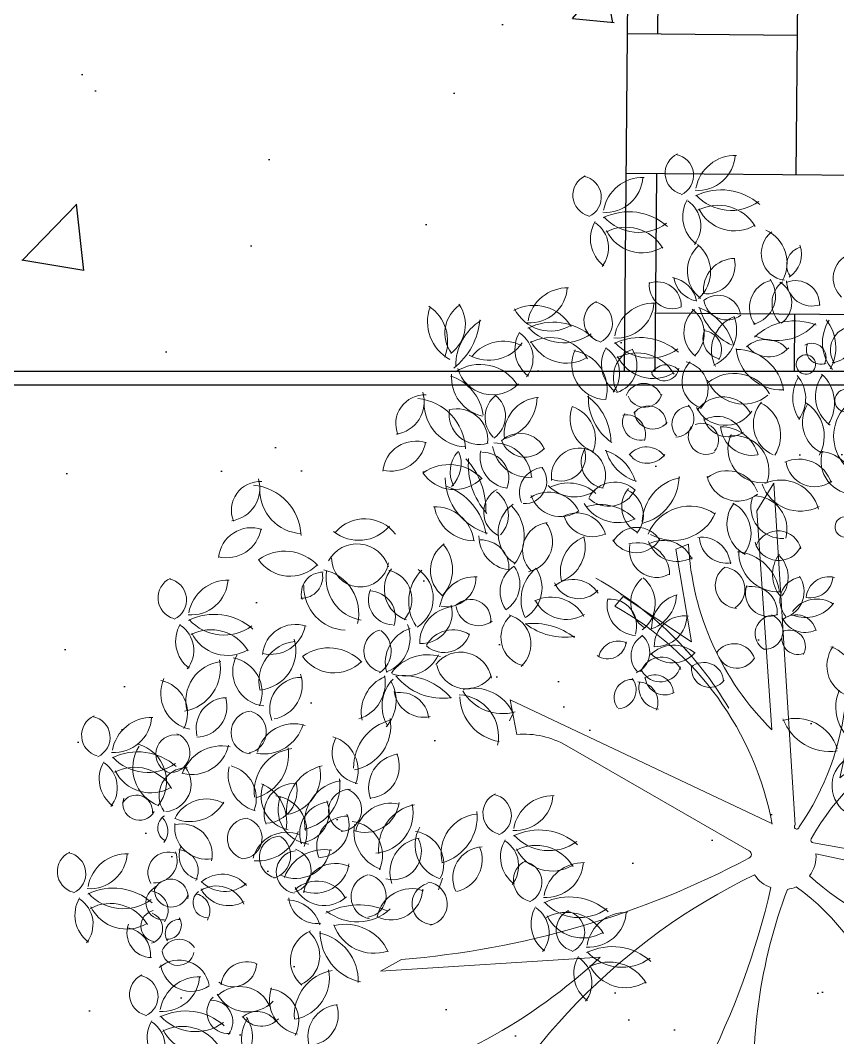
# Model space of a CAD drawing. Header units: millimetres. Extents: x 793 to 3159, y 750 to 2095.
# Drawn here: x 1244.745 to 1247.722, y 931.763 to 935.467 of the extents above; entities that cross this region are included whole.
import ezdxf

# ---------------------------------------------------------------- set-up
doc = ezdxf.new("R2010")
doc.units = ezdxf.units.MM
doc.linetypes.add('CENTER', pattern=[50.8, 31.75, -6.35, 6.35, -6.35])
doc.linetypes.add('CONTINUA', pattern=[0])
for name, color, linetype in [('A-PISOS', 252, 'Continuous'), ('A-PROY', 252, 'Continuous'), ('A-VEGETACION', 65, 'Continuous')]:
    doc.layers.add(name, color=color, linetype=linetype)
doc.layers.add('JUNTA DE AISLAMIENTO', color=7, linetype='Continuous', true_color=0x22d6dd)
doc.layers.add('JUNTA DE CONTROL', color=7, linetype='Continuous', true_color=0xf43e0b)
doc.styles.get("Standard").update_dxf_attribs({"font": 'arial.ttf'})
doc.linetypes.add('RAYACONTX', pattern='A,0.8,["X",Standard,S=0.08,R=0,X=0.025,Y=-0.04],0', length=0.8)
pattern_1 = [(38.034047, (-995.446, 276.85925), (-0.04112262, 0.97848569), [0, -0.77216, 0, -0.8636, 0, -0.8255]), (8.034047, (-995.446, 276.8592), (0.8856448, 1.4419677), [0, -0.41656, 0, -0.69596, 0, -0.2667]), (328.034047, (-996.0708, 276.8534), (1.58188923, 0.0176195), [0, -0.254, 0, -0.9144, 0, -1.1938]), (318.034047, (-996.0708, 276.8534), (1.5228908, 0.4600731), [0, -0.127, 0, -0.59944, 0, -0.6858])]

# ---------------------------------------------------------------- blocks, each defined once
blk = doc.blocks.new('A$C15914C01')
at = {"layer": 'A-PISOS', "linetype": 'CONTINUA', "ltscale": 0.5}
h = blk.add_hatch(dxfattribs=at)
h.set_pattern_fill('AR-CONC', color=250, scale=0.01)
h.set_pattern_definition([(50, (-2174.8441, -711.9263), (1.8218467, -0.1593909), [0.1905, -2.0955]), (355, (-2174.8441, -711.9263), (-0.3524342, 1.9105685), [0.1524, -1.6764058]), (100.451445, (-2174.6923, -711.9396), (1.4694125, 1.7511775), [0.1619001, -1.7809024]), (46.1842, (-2174.844, -711.4183), (2.7107904, -0.4204233), [0.28575, -3.14325]), (96.63556, (-2174.6182, -711.4533), (2.3740413, 2.4742612), [0.2428502, -2.671356]), (351.18415, (-2174.844, -711.4183), (2.3740413, 2.4742612), [0.2285997, -2.5145973]), (21, (-2174.5901, -711.5453), (1.5161439, -1.022652), [0.1905, -2.0955]), (326, (-2174.5901, -711.5453), (0.6180203, 1.8418797), [0.1524, -1.6764]), (71.451445, (-2174.4638, -711.6305), (2.1341642, 0.8192277), [0.1619001, -1.7808994]), (37.5, (-2174.8441, -711.9263), (0.03088603, 0.84555039), [0, -1.65608, 0, -1.7018, 0, -1.68275]), (7.5, (-2174.8441, -711.9263), (0.66819663, 1.00180575), [0, -0.97028, 0, -1.61798, 0, -0.64135]), (327.5, (-2175.4105, -711.9263), (1.35590595, -0.05728744), [0, -0.635, 0, -1.9812, 0, -2.6289]), (317.5, (-2175.6645, -711.9263), (1.4812918, 0.2542649), [0, -0.8255, 0, -1.31572, 0, -1.8669])])
h.paths.add_polyline_path([(58.8168, -55.0099), (67.8168, -54.9319), (67.8168, -49.0608), (63.1867, -49.0607), (63.1868, -46.5117), (59.6118, -46.5116), (59.6117, -49.0616), (58.8168, -49.0616)])
h = blk.add_hatch(dxfattribs=at)
h.set_pattern_fill('AR-HBONE', color=250, scale=0.005, angle=45)
h.set_pattern_definition([(90, (-2174.8441, -711.9263), (-0.508, 0.508), [1.524, -0.508]), (180, (-2174.8441, -711.4183), (-0.508, 0.508), [1.524, -0.508])])
h.paths.add_polyline_path([(67.8168, -49.0608), (67.8168, -54.9319), (72.6434, -54.9026), (72.8258, -54.7511), (72.8897, -54.828), (73.8128, -54.0613), (73.7489, -53.9844), (73.8168, -53.928), (73.8168, -46.5111), (71.7368, -46.511), (71.7367, -49.0609)])
at = {"layer": 'A-PISOS', "color": 250, "linetype": 'CONTINUA', "ltscale": 0.5}
blk.add_line((67.8168, -49.0608), (67.8168, -54.9319), dxfattribs=at)
blk = doc.blocks.new('XR-CONJUNTO$0$A$C458D45B7')
at = {"lineweight": 0, "extrusion": (-2.43104e-07, -5.45806e-06, 1)}
for p, q in [((-0.995, 0.4864), (-0.9832, 0.5121)), ((-1.2482, -0.1317), (-1.2336, -0.0892))]:
    blk.add_line(p, q, dxfattribs=at)
blk.add_lwpolyline([(0.1057, -1.746), (0.1681, -1.7494, -0.110183), (-0.0866, -0.95, -0.110183), (0.0225, -0.1181, 0.069274), (0.0548, -0.1083, -0.159056), (0.3751, -0.5382), (0.4313, -0.5098), (0.2694, -0.2414), (0.6188, -0.3643), (0.5483, -0.2962, -0.129481), (0.1024, -0.068, 0.184379), (0.1254, 0.0127), (0.8832, -0.1415), (0.8943, -0.0784), (0.1156, 0.0518, -0.487233), (0.1075, 0.0667, -0.157099), (0.4909, 0.4325), (0.4557, 0.4846), (0.2096, 0.2904), (0.2879, 0.6525), (0.2292, 0.5741, -0.1274), (0.063, 0.1098, -1.508538), (0.0487, 0.1166), (-0.0409, 1.3604), (-0.1014, 1.2588), (-0.0393, 0.4627, -0.187108), (-0.3498, 1.1361), (-0.3949, 1.1174), (-0.3356, 0.7801), (-0.586, 0.9428), (-0.6161, 0.9071, -0.222061), (-0.0345, 0.1193), (-0.0367, 0.1218), (-0.9935, 0.563), (-0.9683, 0.4373, -0.148996), (-0.7862, 0.3977), (-0.1177, 0.0214, -0.61159), (-0.1188, -0.006, -0.101655), (-1.381, -0.3864), (-1.4565, -0.4291), (-0.657, -0.3716, -0.12496), (-1.5382, -0.8654), (-1.5037, -0.924), (-0.968, -0.7054), (-1.2263, -1.1913), (-1.1801, -1.2004, -0.176723), (-0.0978, -0.0662, 0.164875), (-0.0374, -0.112, -0.122319), (-0.6656, -1.3725), (-0.6394, -1.3961), (-0.165, -0.7555, -0.101541), (-0.347, -1.7346), (-0.3067, -1.749), (-0.1198, -1.2235), (0.1057, -1.746)], format="xyb", close=True, dxfattribs=at)
at = {"lineweight": 0, "extrusion": (2.43104e-07, 5.45806e-06, -1)}
for centre, major_axis, start_param, end_param in [((-0.369, 2.486), (0.0578, 0.0526, 0), 2.569534, 5.006064), ((-0.4208, 2.4779), (0.0521, -0.0572, 0), 4.051015, 6.582941), ((-0.3287, 2.5601), (0.0917, -0.1007, 0), -0.777492, 0.800951), ((-0.1915, 2.4072), (0.0977, -0.1073, 0), 2.477681, 3.902549), ((-0.7044, 2.4029), (0.0578, 0.0526, 0), 2.569534, 5.006064), ((-0.7561, 2.3949), (0.0521, -0.0572, 0), 4.051015, 6.582941), ((-0.6641, 2.477), (0.0917, -0.1007, 0), -0.777492, 0.800951), ((-0.5269, 2.3242), (0.0977, -0.1073, 0), 2.477681, 3.902549), ((-0.2404, 2.2159), (0.156, 0.1421, 0), 4.983233, 6.17178), ((-0.2586, 2.3287), (0.0909, 0.0828, 0), 2.943806, 4.400315), ((-0.4252, 2.2943), (0.0813, 0.074, 0), 6.042078, 7.680112), ((-0.2073, 2.5236), (0.1269, 0.1155, 0), 1.666781, 3.133707), ((-0.2514, 2.214), (0.1055, -0.1158, 0), 3.38331, 4.908592), ((-0.5757, 2.1328), (0.156, 0.1421, 0), 4.983233, 6.17178), ((-0.1941, 2.4226), (0.0974, -0.107, 0), 0.190237, 1.841773), ((-0.594, 2.2456), (0.0909, 0.0828, 0), 2.943806, 4.400315), ((-0.7605, 2.2112), (0.0813, 0.074, 0), 6.042078, 7.680112), ((-0.5426, 2.4406), (0.1269, 0.1155, 0), 1.666781, 3.133707), ((-0.5868, 2.131), (0.1055, -0.1158, 0), 3.38331, 4.908592), ((-0.5295, 2.3395), (0.0974, -0.107, 0), 0.190237, 1.841773), ((0.0042, 2.1974), (0.0729, 0.0664, 0), 2.435719, 4.793581), ((-0.1299, 2.1619), (0.0875, -0.0961, 0), 4.288332, 5.954002), ((-0.2372, 2.1306), (0.0929, 0.0846, 0), 2.963691, 4.711116), ((-0.4058, 2.1267), (0.0945, 0.086, 0), 6.118592, 7.872489), ((-0.0482, 2.1943), (0.0744, 0.0677, 0), 0.395035, 1.712099), ((0.0663, 2.1554), (0.0498, 0.0454, 0), 3.264969, 5.201317), ((0.2617, 2.1105), (0.0688, 0.0627, 0), 3.032355, 5.058346), ((-0.293, 2.1509), (0.0767, 0.0698, 0), 0.466811, 2.453539), ((-0.1885, 2.0624), (0.0852, 0.0776, 0), 3.756525, 5.436782), ((-0.4172, 2.0758), (0.0619, 0.0564, 0), 1.882964, 4.009811), ((-0.4714, 2.0024), (0.0589, -0.0646, 0), 3.521134, 5.485211), ((-0.4325, 2.0004), (0.0716, -0.0786, 0), 4.02893, 5.260687), ((-0.3105, 2.1233), (0.0764, 0.0696, 0), 2.495781, 3.712279), ((-0.0328, 1.9994), (0.076, 0.0692, 0), 3.228586, 5.199475), ((-0.1454, 2.0411), (0.0706, -0.0775, 0), -1.470872, 0.49979), ((0.0466, 2.0162), (0.0674, -0.074, 0), 1.501594, 3.203821), ((-0.07, 2.016), (0.0655, 0.0596, 0), 5.981568, 7.978483), ((0.0335, 2.0128), (0.0579, -0.0636, 0), 3.454568, 5.497253), ((0.0914, 2.099), (0.0621, -0.0681, 0), 0.403031, 2.295039), ((-0.9355, 2.0725), (0.0917, -0.1007, 0), -0.777492, 0.800951), ((-0.7983, 1.9196), (0.0977, -0.1073, 0), 2.477681, 3.902549), ((-0.249, 1.9601), (0.0612, 0.0557, 0), 4.777693, 6.850302), ((-1.2998, 1.9265), (0.0962, 0.0876, 0), 0.12096, 1.668935), ((-0.9188, 1.843), (0.1055, -0.1158, 0), 3.38331, 4.908592), ((-0.6597, 1.9456), (0.0578, 0.0526, 0), 2.569534, 5.006064), ((-0.7114, 1.9376), (0.0521, -0.0572, 0), 4.051015, 6.582941), ((-0.6194, 2.0197), (0.0917, -0.1007, 0), -0.777492, 0.800951), ((-0.4822, 1.8669), (0.0977, -0.1073, 0), 2.477681, 3.902549), ((-0.2181, 2.0381), (0.0628, 0.0572, 0), 1.653322, 3.720775), ((-1.152, 1.9381), (0.1152, 0.1049, 0), 2.795095, 4.221359), ((-1.3878, 1.8644), (0.1039, -0.1141, 0), 4.462982, 5.82067), ((-1.1219, 1.8971), (0.0823, -0.0904, 0), 1.663538, 3.291746), ((-0.8615, 2.0515), (0.0974, -0.107, 0), 0.190237, 1.841773), ((-0.2631, 1.9078), (0.0742, -0.0815, 0), 1.389785, 3.157191), ((-0.4105, 1.9023), (0.0749, -0.0822, 0), 4.528164, 6.260856), ((-0.3885, 1.8048), (0.1511, 0.1376, 0), 5.790531, 6.74088), ((-0.111, 2.0591), (0.1593, 0.1451, 0), 2.721102, 3.592312), ((-0.1396, 1.8436), (0.0979, 0.0892, 0), 3.408341, 5.039982), ((-0.3192, 1.9147), (0.0929, -0.102, 0), -1.217298, 0.327095), ((0.0319, 1.7409), (0.1422, -0.1561, 0), 3.105155, 4.25074), ((-1.3634, 1.9626), (0.1662, -0.1825, 0), -0.763834, 0.071768), ((-1.009, 1.7783), (0.131, -0.1438, 0), 2.296813, 3.315554), ((-0.8471, 1.7282), (0.156, 0.1421, 0), 4.983233, 6.17178), ((-0.0365, 2.0707), (0.1414, 0.1288, 0), 1.467491, 2.732342), ((0.2821, 1.8758), (0.1111, 0.1011, 0), 3.157429, 4.441949), ((0.0189, 1.8558), (0.1089, -0.1195, 0), -1.511614, -0.337271), ((0.2485, 1.8483), (0.0645, 0.0587, 0), 3.279326, 5.34853), ((0.1587, 1.8899), (0.0599, -0.0657, 0), -1.298179, 0.629945), ((-0.8653, 1.841), (0.0909, 0.0828, 0), 2.943806, 4.400315), ((-1.0319, 1.8066), (0.0813, 0.074, 0), 6.042078, 7.680112), ((-0.814, 2.036), (0.1269, 0.1155, 0), 1.666781, 3.133707), ((-0.8582, 1.7264), (0.1055, -0.1158, 0), 3.38331, 4.908592), ((-0.5311, 1.6755), (0.156, 0.1421, 0), 4.983233, 6.17178), ((-0.2288, 1.8855), (0.0506, -0.0555, 0), 0.933482, 2.755369), ((-0.3061, 1.8431), (0.0521, 0.0475, 0), 5.554345, 7.543913), ((-0.074, 1.7783), (0.0778, 0.0708, 0), 4.718022, 6.28628), ((-1.0838, 1.9455), (0.0991, -0.1088, 0), -0.235546, 1.240656), ((-1.0291, 1.7206), (0.0995, -0.1093, 0), 2.987152, 4.333632), ((-0.8009, 1.9349), (0.0974, -0.107, 0), 0.190237, 1.841773), ((-0.498, 1.9833), (0.1269, 0.1155, 0), 1.666781, 3.133707), ((-0.0641, 1.9178), (0.0654, -0.0719, 0), -0.113868, 1.668116), ((0.0938, 1.8197), (0.0347, -0.0381, 0), 3.344357, 5.954753), ((0.126, 1.8478), (0.0388, 0.0354, 0), 1.911053, 4.31249), ((-0.653, 1.7863), (0.0858, -0.0942, 0), 0.781255, 2.741725), ((-0.7937, 1.6949), (0.096, -0.1054, 0), 4.01839, 5.703394), ((-0.5493, 1.7883), (0.0909, 0.0828, 0), 2.943806, 4.400315), ((-0.7159, 1.7539), (0.0813, 0.074, 0), 6.042078, 7.680112), ((-0.5178, 1.7413), (0.0819, 0.0746, 0), 3.373512, 5.073607), ((-0.5421, 1.6737), (0.1055, -0.1158, 0), 3.38331, 4.908592), ((-0.6478, 1.7849), (0.0704, -0.0773, 0), -1.40138, 0.435272), ((-0.4848, 1.8822), (0.0974, -0.107, 0), 0.190237, 1.841773), ((-0.1814, 1.6713), (0.118, -0.1296, 0), 3.873122, 5.299363), ((-0.0171, 1.8665), (0.1229, 0.1119, 0), 2.257964, 3.78171), ((0.0722, 1.7936), (0.0237, -0.0261, 0), 2.96706, 9.250245), ((-1.1128, 1.6223), (0.1187, 0.1081, 0), 4.848797, 6.466165), ((-0.4359, 1.7257), (0.0419, -0.046, 0), 2.826188, 4.650454), ((-0.2766, 1.7286), (0.0686, -0.0753, 0), 1.097202, 3.081073), ((-0.3848, 1.6998), (0.0683, -0.0751, 0), 4.086773, 6.202249), ((-1.0739, 1.736), (0.1068, 0.0973, 0), 2.523636, 3.952007), ((-1.0695, 1.804), (0.097, 0.0883, 0), 1.500249, 3.596824), ((-0.4438, 1.7833), (0.0397, 0.0362, 0), 0.868721, 3.311423), ((-0.1879, 1.6085), (0.1112, 0.1012, 0), 4.767873, 6.47899), ((0.1669, 1.6745), (0.1047, 0.0953, 0), 3.274239, 4.424714), ((-0.0544, 1.6689), (0.0855, -0.0939, 0), -1.555152, -0.195414), ((0.2402, 1.6801), (0.0975, 0.0888, 0), 2.940453, 4.494287), ((0.0349, 1.6527), (0.1056, 0.0962, 0), 6.178704, 7.585525), ((-1.273, 1.5741), (0.1281, 0.1167, 0), 5.751999, 6.8786), ((-0.5176, 1.6517), (0.0501, 0.0456, 0), 4.224988, 6.658395), ((-0.1553, 1.7894), (0.0954, -0.1047, 0), 0.046634, 1.902742), ((0.2206, 1.6638), (0.0279, -0.0307, 0), 2.96706, 9.250245), ((-1.3147, 1.5651), (0.0708, -0.0777, 0), 1.912634, 3.921497), ((-1.4355, 1.6437), (0.0877, 0.0799, 0), 0.433013, 2.162826), ((-0.9938, 1.5913), (0.068, -0.0746, 0), 1.509031, 3.230067), ((-1.1165, 1.5946), (0.0711, 0.0647, 0), 6.086583, 7.987859), ((-0.8419, 1.502), (0.1388, -0.1524, 0), 4.502869, 5.43636), ((-0.5182, 1.668), (0.1486, 0.1354, 0), 2.914364, 3.903954), ((-0.5147, 1.6977), (0.0439, -0.0482, 0), -0.56334, 1.901924), ((-0.2276, 1.5595), (0.0766, -0.0842, 0), 2.904002, 4.961936), ((-1.3553, 1.4666), (0.1282, -0.1407, 0), 3.959959, 5.407863), ((-1.1585, 1.6403), (0.1171, 0.1066, 0), 2.346008, 3.897533), ((-0.8905, 1.5304), (0.0904, -0.0993, 0), 2.180836, 3.805257), ((-1.0613, 1.664), (0.1148, 0.1045, 0), 0.729589, 2.076019), ((-0.6595, 1.5891), (0.0929, 0.0846, 0), 2.627043, 4.223783), ((-0.8165, 1.5144), (0.0838, -0.0921, 0), 4.193796, 5.852843), ((-0.4997, 1.5714), (0.0445, -0.0489, 0), 2.944219, 5.44265), ((-0.3491, 1.5731), (0.0478, 0.0436, 0), 3.148251, 5.403679), ((-0.4013, 1.5925), (0.0497, 0.0453, 0), 6.214944, 8.566879), ((-0.2205, 1.6862), (0.0787, -0.0864, 0), -0.245148, 1.837365), ((0.0057, 1.5758), (0.0909, 0.0828, 0), 2.724137, 4.584349), ((-0.1496, 1.5339), (0.0979, 0.0892, 0), 5.907215, 7.590286), ((0.1866, 1.5851), (0.0842, -0.0924, 0), 1.201658, 2.848598), ((-0.0012, 1.5327), (0.1054, 0.096, 0), 5.984703, 7.520962), ((0.3329, 1.535), (0.1162, 0.1058, 0), 3.122332, 4.628138), ((-1.1158, 1.6017), (0.0814, 0.0742, 0), 2.006107, 4.023111), ((-1.1966, 1.5079), (0.0832, 0.0758, 0), 5.174415, 7.124419), ((-0.528, 1.5782), (0.0442, -0.0486, 0), 0.500448, 2.802096), ((-0.5802, 1.5341), (0.0521, 0.0474, 0), 5.268129, 7.350204), ((-0.4837, 1.6205), (0.0498, 0.0453, 0), 1.422714, 3.822562), ((-0.2083, 1.6213), (0.0631, -0.0693, 0), 0.112143, 2.110108), ((-0.2468, 1.505), (0.0717, 0.0653, 0), 4.892044, 6.630501), ((-0.2882, 1.5286), (0.0442, -0.0485, 0), 0.255526, 2.887943), ((-0.3051, 1.5146), (0.0414, -0.0455, 0), 3.483272, 6.139391), ((-0.2317, 1.4264), (0.1016, 0.0926, 0), 5.415593, 6.754417), ((-0.1223, 1.576), (0.085, 0.0774, 0), 2.11334, 3.773203), ((-0.9659, 1.4359), (0.0722, 0.0658, 0), 4.673764, 6.588465), ((-0.0858, 1.485), (0.083, -0.0911, 0), 0.579053, 2.739108), ((-0.1861, 1.4051), (0.0941, 0.0857, 0), 5.318722, 7.374748), ((-1.4365, 1.5191), (0.0859, -0.0944, 0), -0.662987, 0.966479), ((-1.3455, 1.3817), (0.0886, 0.0806, 0), 3.960448, 5.771942), ((-0.9337, 1.5074), (0.0992, 0.0904, 0), 2.220183, 3.713936), ((-1.0597, 1.3608), (0.1011, 0.0921, 0), 5.439001, 6.928596), ((-0.9481, 1.5375), (0.061, -0.067, 0), -0.150992, 1.981102), ((-0.7482, 1.3789), (0.0762, 0.0694, 0), 3.722819, 5.63009), ((-0.5052, 1.4057), (0.0555, -0.061, 0), 3.014721, 4.80292), ((-1.1108, 1.3917), (0.0808, 0.0736, 0), 3.386603, 4.597162), ((-1.2939, 1.4198), (0.0841, 0.0766, 0), 0.322787, 1.54187), ((-0.9978, 1.4459), (0.084, 0.0765, 0), 2.436245, 4.083302), ((-1.1007, 1.3682), (0.0639, -0.0701, 0), 3.828768, 5.840055), ((-0.8167, 1.4505), (0.0603, -0.0662, 0), -1.159685, 1.145202), ((-0.6463, 1.4317), (0.0714, 0.0651, 0), 2.477016, 4.406547), ((-0.7569, 1.3812), (0.0694, -0.0762, 0), 4.137529, 5.870655), ((-0.704, 1.3144), (0.1119, -0.1229, 0), 4.171907, 5.160271), ((-0.4956, 1.5206), (0.1106, -0.1214, 0), 1.015052, 2.030709), ((-0.5034, 1.5093), (0.0542, -0.0596, 0), -0.192693, 1.638897), ((0.0511, 1.3256), (0.0912, 0.083, 0), 5.008977, 6.700148), ((0.1269, 1.3556), (0.0816, -0.0896, 0), 3.861328, 5.736568), ((0.2517, 1.4439), (0.0813, -0.0893, 0), 0.692403, 2.597207), ((-1.2224, 1.2529), (0.1215, 0.1107, 0), 4.829964, 6.260834), ((-1.3566, 1.2537), (0.1802, -0.1979, 0), 4.689281, 5.487505), ((-0.8903, 1.4189), (0.1777, -0.1951, 0), 1.569254, 2.391962), ((-0.8763, 1.3191), (0.0611, -0.0671, 0), 1.879129, 3.811135), ((-0.949, 1.3586), (0.0599, 0.0546, 0), 0.054114, 2.354051), ((-0.2092, 1.2879), (0.0862, 0.0785, 0), 4.763491, 6.669633), ((0.1079, 1.455), (0.0714, -0.0784, 0), 0.109406, 2.139195), ((-1.205, 1.4659), (0.1033, 0.094, 0), 1.507007, 3.274527), ((-0.5633, 1.3809), (0.1309, 0.1192, 0), 0.733394, 2.059133), ((-0.3474, 1.2096), (0.1268, 0.1155, 0), 3.913737, 5.238547), ((-0.1723, 1.4082), (0.0844, 0.0769, 0), 1.617882, 3.663346), ((-0.0138, 1.2312), (0.1042, 0.0949, 0), 5.013393, 6.761813), ((-1.9106, 1.2442), (0.0708, -0.0777, 0), 1.912634, 3.921497), ((-2.0314, 1.3228), (0.0877, 0.0799, 0), 0.433013, 2.162826), ((-1.9513, 1.1457), (0.1282, -0.1407, 0), 3.959959, 5.407863), ((-1.0243, 1.3738), (0.1579, 0.1438, 0), 2.583302, 3.854955), ((-1.3079, 1.1276), (0.1656, 0.1508, 0), 5.778144, 6.851017), ((-0.767, 1.4362), (0.0892, -0.098, 0), 0.126513, 1.545739), ((-0.787, 1.2057), (0.1099, 0.1001, 0), 4.957677, 6.173301), ((-0.6187, 1.2527), (0.0789, 0.0718, 0), 4.358962, 6.212976), ((-0.4919, 1.2698), (0.0755, 0.0688, 0), 2.758842, 4.586416), ((0.0552, 1.4072), (0.0994, -0.1091, 0), 0.247987, 1.955937), ((-1.7544, 1.3194), (0.1171, 0.1066, 0), 2.346008, 3.897533), ((-1.0024, 1.2462), (0.0696, 0.0634, 0), 2.725223, 4.948788), ((-1.1102, 1.2347), (0.07, -0.0768, 0), 4.485205, 6.206033), ((-0.8592, 1.1981), (0.0824, -0.0904, 0), 3.301613, 4.995181), ((-0.8168, 1.3464), (0.0849, 0.0773, 0), 1.683404, 3.531065), ((-0.6424, 1.3776), (0.0718, -0.0789, 0), -0.389637, 1.478935), ((-0.6154, 1.2384), (0.0679, -0.0745, 0), 4.313629, 6.154081), ((-0.0087, 1.2737), (0.0771, -0.0847, 0), 0.678402, 2.611537), ((-0.112, 1.1928), (0.0813, -0.0893, 0), 3.878152, 5.717737), ((-1.2724, 1.12), (0.1058, 0.0963, 0), 5.403044, 6.867191), ((-1.1305, 1.2878), (0.1089, 0.0992, 0), 2.299701, 3.713789), ((-0.9137, 1.1706), (0.0958, 0.0873, 0), 2.860422, 4.82661), ((-1.1043, 1.1567), (0.1156, 0.1052, 0), 6.209025, 7.712616), ((-0.6071, 1.3584), (0.0989, -0.1086, 0), 0.294169, 1.747426), ((-0.67, 1.1032), (0.1171, -0.1285, 0), 3.576093, 4.681646), ((-0.3449, 1.1103), (0.1211, 0.1103, 0), 4.257347, 6.034635), ((-0.0846, 1.211), (0.0929, 0.0846, 0), 2.79378, 4.515572), ((-0.2468, 1.1762), (0.0923, 0.084, 0), 5.935163, 7.664121), ((-0.7554, 1.1381), (0.0794, 0.0723, 0), 4.933114, 6.739463), ((-0.7001, 1.2689), (0.0737, -0.0809, 0), 0.29539, 1.986601), ((-0.4065, 1.3168), (0.1132, -0.1243, 0), -0.424739, 1.243343), ((0.2212, 1.2039), (0.0251, -0.0276, 0), 2.96706, 9.250245), ((-1.9414, 1.0608), (0.0886, 0.0806, 0), 3.960448, 5.771942), ((-1.5522, 1.2853), (0.1086, 0.0989, 0), 1.431238, 2.976463), ((-1.5286, 1.0775), (0.094, -0.1032, 0), 3.007891, 4.802385), ((-0.8507, 1.1073), (0.0693, -0.0761, 0), 1.484213, 3.740786), ((-0.9567, 1.1387), (0.0754, -0.0828, 0), -1.507027, 0.507296), ((-0.5369, 1.0974), (0.0658, -0.0722, 0), 2.786116, 4.927942), ((-0.0228, 1.1011), (0.0578, -0.0635, 0), 2.718476, 5.202531), ((-2.0324, 1.1982), (0.0859, -0.0944, 0), -0.662987, 0.966479), ((-0.9869, 1.1611), (0.0852, -0.0935, 0), 0.871539, 2.291423), ((-0.6777, 1.0309), (0.0927, -0.1017, 0), 2.059504, 3.492689), ((-0.8596, 1.1211), (0.0902, -0.099, 0), -1.122903, 0.372254), ((-0.5413, 1.2019), (0.067, -0.0735, 0), -0.319303, 1.742731), ((-0.4409, 1.0338), (0.0849, 0.0773, 0), 4.975327, 6.602725), ((-0.3023, 1.0547), (0.072, -0.079, 0), 3.75091, 5.351098), ((-0.2116, 1.1655), (0.066, -0.0724, 0), 0.546012, 2.232732), ((-1.8183, 0.932), (0.1215, 0.1107, 0), 4.829964, 6.260834), ((-1.5552, 1.0062), (0.0882, 0.0803, 0), 4.376918, 6.706693), ((-1.1709, 1.0321), (0.0792, -0.087, 0), 1.388174, 3.260866), ((-1.3462, 1.0335), (0.0931, -0.1023, 0), 4.706547, 6.175138), ((-1.1048, 1.0417), (0.0689, -0.0757, 0), 3.841411, 5.517894), ((-0.4653, 1.1127), (0.0669, -0.0734, 0), 0.220103, 2.505457), ((-0.5342, 1.0219), (0.0789, -0.0866, 0), 3.594028, 5.438478), ((-0.3918, 1.1823), (0.0816, 0.0743, 0), 1.780436, 3.521944), ((-0.021, 1.1094), (0.0976, -0.1072, 0), 0.681699, 2.34653), ((-0.0208, 1.1688), (0.0604, -0.0663, 0), -0.386025, 2.03652), ((-0.1847, 0.9403), (0.1257, 0.1145, 0), 5.531693, 6.884809), ((0.0778, 1.029), (0.0809, -0.0889, 0), 1.574231, 2.956224), ((-0.0971, 1.0171), (0.0828, 0.0754, 0), 6.243367, 7.661544), ((-1.8009, 1.145), (0.1033, 0.094, 0), 1.507007, 3.274527), ((-1.5448, 1.0724), (0.07, -0.0769, 0), -0.68977, 2.320487), ((-0.9253, 0.9573), (0.0806, 0.0734, 0), 3.252058, 4.890122), ((-1.0725, 0.9836), (0.0744, -0.0817, 0), -1.448474, 0.171544), ((-0.8112, 0.9288), (0.0985, -0.1082, 0), 1.831021, 3.199634), ((-1.0088, 0.9708), (0.0857, -0.0941, 0), -1.436373, 0.154478), ((-0.1675, 0.986), (0.0558, -0.0613, 0), 0.798614, 3.251784), ((-0.2228, 0.9719), (0.0542, -0.0596, 0), 3.954961, 6.417696), ((-1.6798, 0.9428), (0.0579, 0.0528, 0), 3.59556, 5.460531), ((-1.758, 1.0028), (0.052, -0.0571, 0), -1.020319, 0.753739), ((-1.5119, 1.0019), (0.116, 0.1056, 0), 2.481573, 4.024265), ((-1.7087, 0.8718), (0.1187, 0.1081, 0), 5.646964, 7.247292), ((-1.3376, 0.9627), (0.0874, 0.0796, 0), 2.623712, 4.545795), ((-1.4637, 0.924), (0.0733, -0.0805, 0), 4.103585, 6.187534), ((-1.2062, 0.9183), (0.1081, -0.1187, 0), 1.708503, 3.098877), ((-1.4021, 0.9296), (0.0841, -0.0923, 0), 4.461105, 6.452023), ((-1.1243, 0.8789), (0.0882, -0.0968, 0), 2.464608, 3.925538), ((-1.2285, 1.0053), (0.0712, -0.0782, 0), -0.876513, 0.931251), ((-0.7677, 0.8949), (0.0731, -0.0803, 0), 3.198476, 4.872149), ((-1.2994, -0.1212), (0.8654, -0.9503, 0), 4.378102, 4.910694), ((-0.4465, 0.923), (0.0749, -0.0823, 0), 1.32027, 3.186102), ((-0.5895, 0.9174), (0.0895, 0.0815, 0), 6.126458, 7.932014), ((0.0718, 0.9341), (0.0581, -0.0638, 0), 1.57169, 3.693068), ((-0.0274, 0.9664), (0.0743, 0.0677, 0), 0.147209, 1.973323), ((0.1634, 0.9393), (0.0556, -0.0611, 0), 2.387996, 4.129426), ((0.0964, 1.0255), (0.06, 0.0546, 0), 0.815121, 2.500036), ((-2.2017, 0.923), (0.0578, 0.0526, 0), 2.569534, 5.006064), ((-2.2534, 0.9149), (0.0521, -0.0572, 0), 4.051015, 6.582941), ((-2.1614, 0.9971), (0.0917, -0.1007, 0), -0.777492, 0.800951), ((-2.0242, 0.8443), (0.0977, -0.1073, 0), 2.477681, 3.902549), ((-1.5907, 0.9688), (0.1171, 0.1066, 0), 2.346008, 3.897533), ((-0.7486, 1.0286), (0.0705, 0.0642, 0), 1.468367, 3.471663), ((-0.0559, 0.9595), (0.0569, -0.0624, 0), 0.319602, 2.642333), ((-0.1163, 0.8914), (0.0682, 0.0621, 0), 5.215357, 7.148249), ((-1.4213, 0.9238), (0.0622, -0.0683, 0), 0.774082, 2.712763), ((-1.5101, 0.8588), (0.0644, -0.0707, 0), 3.891716, 5.781765), ((-1.1416, 0.8526), (0.055, 0.0501, 0), 4.642334, 7.153075), ((-0.8473, 0.8001), (0.102, 0.0929, 0), 4.995087, 6.501391), ((-0.5325, 0.9125), (0.0823, 0.075, 0), 2.376211, 4.070976), ((-0.6329, 0.8358), (0.0657, -0.0721, 0), 3.796937, 5.756321), ((-0.5291, 0.9546), (0.0926, -0.1017, 0), -0.802808, 0.441154), ((-0.3565, 0.8309), (0.0837, -0.0919, 0), 2.2894, 3.618387), ((0.1211, 0.8311), (0.0734, -0.0806, 0), 2.91866, 4.455073), ((-1.1915, 0.7669), (0.0989, 0.0901, 0), 3.859278, 5.326746), ((-1.3201, 0.8772), (0.083, 0.0756, 0), 0.485033, 2.348613), ((-1.1122, 0.9137), (0.0553, -0.0607, 0), 0.075932, 2.150784), ((-0.7921, 0.9853), (0.0947, 0.0863, 0), 1.770281, 3.378964), ((0.078, 1.0001), (0.0942, 0.0858, 0), 1.362924, 2.66774), ((-2.073, 0.6529), (0.156, 0.1421, 0), 4.983233, 6.17178), ((-0.9236, 0.7908), (0.0783, 0.0713, 0), 2.537905, 4.724515), ((-1.0304, 0.7652), (0.0746, -0.0819, 0), 4.155282, 6.27321), ((-0.3606, 0.7645), (0.0814, 0.0741, 0), 3.845357, 5.580639), ((-0.4679, 0.8761), (0.0776, -0.0852, 0), -0.841343, 0.75028), ((-0.0367, 0.8129), (0.0493, 0.0449, 0), 2.817435, 5.511193), ((-0.0676, 0.8205), (0.0437, -0.048, 0), 4.232877, 7.091666), ((0.0775, 0.9087), (0.0672, 0.0612, 0), 1.865542, 3.474244), ((0.0454, 0.8072), (0.0554, 0.0505, 0), 4.787356, 6.776726), ((-2.0913, 0.7657), (0.0909, 0.0828, 0), 2.943806, 4.400315), ((-2.2578, 0.7313), (0.0813, 0.074, 0), 6.042078, 7.680112), ((-2.0399, 0.9606), (0.1269, 0.1155, 0), 1.666781, 3.133707), ((-2.0841, 0.651), (0.1055, -0.1158, 0), 3.38331, 4.908592), ((-1.8687, 0.8476), (0.0859, -0.0944, 0), -0.662987, 0.966479), ((-1.7777, 0.7102), (0.0886, 0.0806, 0), 3.960448, 5.771942), ((-1.319, 0.6954), (0.0881, -0.0967, 0), 2.021869, 3.557154), ((-1.4919, 0.7831), (0.0973, 0.0886, 0), 0.348363, 1.921752), ((-1.2031, 0.7027), (0.0835, 0.076, 0), 4.405561, 5.99158), ((-0.9096, 0.5988), (0.1798, 0.1637, 0), 5.321024, 6.105533), ((-0.7999, 1.0231), (0.1551, -0.1703, 0), 0.56769, 1.386681), ((0.0527, 0.7963), (0.0435, 0.0396, 0), 1.947339, 4.356092), ((0.0208, 0.767), (0.0437, 0.0398, 0), 5.051133, 7.528857), ((-2.0268, 0.8596), (0.0974, -0.107, 0), 0.190237, 1.841773), ((-1.4502, 0.7368), (0.0579, 0.0527, 0), 2.56896, 5.189701), ((-1.5233, 0.7352), (0.0699, 0.0637, 0), 6.091264, 8.002318), ((-1.2371, 0.8308), (0.066, -0.0725, 0), -0.528936, 1.44036), ((-0.6021, 0.7082), (0.0485, -0.0532, 0), 2.531519, 4.330464), ((-0.4695, 0.7279), (0.0631, 0.0575, 0), 3.093643, 4.913444), ((-0.568, 0.7397), (0.0601, 0.0547, 0), 6.142274, 8.177719), ((-0.3992, 0.6485), (0.08, -0.0879, 0), 3.083668, 4.58896), ((-0.1796, 0.696), (0.0582, 0.053, 0), 4.512669, 6.693847), ((-1.7627, 0.6224), (0.1084, 0.0988, 0), 3.669788, 5.33772), ((-1.9208, 0.7342), (0.1072, 0.0976, 0), 0.442262, 2.206763), ((-1.6546, 0.5814), (0.1215, 0.1107, 0), 4.829964, 6.260834), ((-1.175, 0.6208), (0.0842, 0.0767, 0), 4.522013, 6.842572), ((-0.64, 0.782), (0.0449, -0.0493, 0), -0.767638, 1.35419), ((-0.4046, 0.8123), (0.0738, -0.081, 0), -0.123645, 1.540151), ((-0.1698, 0.7599), (0.0549, 0.05, 0), 1.27455, 3.6939), ((0.2764, 0.6991), (0.0791, -0.0868, 0), 0.945198, 2.934572), ((0.1335, 0.6463), (0.0937, 0.0853, 0), 5.766347, 7.572893), ((-1.8791, 0.6577), (0.0933, 0.085, 0), 2.40732, 4.363917), ((-2.0263, 0.5794), (0.0866, -0.0951, 0), 4.058135, 5.821951), ((-1.6372, 0.7944), (0.1033, 0.094, 0), 1.507007, 3.274527), ((-1.2947, 0.5609), (0.1099, -0.1207, 0), 2.931222, 4.165062), ((-1.3789, 0.7812), (0.1001, 0.0911, 0), 1.169823, 2.653237), ((-0.4438, 0.6455), (0.0579, 0.0527, 0), 4.184928, 6.579797), ((-0.2886, 0.6341), (0.0527, 0.048, 0), 4.72306, 6.97036), ((-2.031, 0.549), (0.1066, 0.0971, 0), 3.614858, 5.324604), ((-2.207, 0.6655), (0.1058, -0.1161, 0), -1.044216, 0.564097), ((-1.1544, 0.7122), (0.0821, 0.0748, 0), 1.33266, 3.64214), ((-0.448, 0.709), (0.0512, -0.0562, 0), -0.553543, 1.806438), ((-0.2677, 0.6813), (0.0491, 0.0447, 0), 1.390878, 3.965269), ((-1.7543, 0.5224), (0.0851, 0.0775, 0), 3.49197, 5.441026), ((-1.8764, 0.6077), (0.084, -0.0923, 0), -1.172702, 0.548866), ((-1.3953, 0.5139), (0.0945, -0.1038, 0), 2.094299, 3.479864), ((-1.5856, 0.6185), (0.0918, -0.1008, 0), -1.038185, 0.431861), ((-1.3219, 0.5377), (0.0932, -0.1023, 0), 1.735743, 3.08508), ((-1.2427, 0.7828), (0.1459, -0.1602, 0), 0.576584, 1.630167), ((-1.3859, 0.4132), (0.1577, -0.1732, 0), 3.805634, 4.734842), ((-0.5502, 0.5762), (0.0437, -0.048, 0), 1.66898, 3.880303), ((-0.6035, 0.6024), (0.046, -0.0505, 0), -1.501293, 0.682109), ((-0.5286, 0.559), (0.0543, 0.0494, 0), 5.447315, 7.423476), ((-0.4468, 0.6123), (0.0579, 0.0527, 0), 2.388416, 4.14107), ((-0.467, 0.5911), (0.0499, 0.0454, 0), 4.855946, 6.96347), ((-0.431, 0.6584), (0.0537, 0.0489, 0), 1.806584, 3.716335), ((-2.1336, 0.5756), (0.0897, -0.0984, 0), 0.939726, 2.715407), ((-2.2892, 0.5026), (0.0814, -0.0893, 0), 4.062449, 5.922904), ((-1.5511, 0.5541), (0.0956, -0.105, 0), -1.374011, -0.106904), ((-1.0221, 0.6813), (0.114, -0.1251, 0), 0.456973, 1.764511), ((-1.126, 0.4438), (0.1078, -0.1184, 0), 3.628927, 5.00712), ((0.3473, 0.5481), (0.1144, 0.1041, 0), 2.574184, 4.282798), ((-2.0245, 0.4486), (0.0829, 0.0755, 0), 3.634893, 5.426724), ((-2.1377, 0.5282), (0.0831, 0.0757, 0), 0.456725, 2.280221), ((-1.3093, 0.6043), (0.0727, -0.0798, 0), 0.510549, 2.173634), ((-1.3938, 0.4807), (0.0708, -0.0777, 0), 3.680969, 5.33081), ((-1.1874, 0.4272), (0.1129, 0.1028, 0), 5.505124, 7.21995), ((-1.0048, 0.5807), (0.1277, 0.1163, 0), 2.469871, 3.829802), ((-2.4755, 0.4198), (0.0578, 0.0526, 0), 2.569534, 5.006064), ((-2.5272, 0.4117), (0.0521, -0.0572, 0), 4.051015, 6.582941), ((-2.4352, 0.4939), (0.0917, -0.1007, 0), -0.777492, 0.800951), ((-2.298, 0.3411), (0.0977, -0.1073, 0), 2.477681, 3.902549), ((-1.9306, 0.4349), (0.0529, -0.0581, 0), 0.8313, 3.777278), ((-1.9592, 0.4368), (0.0578, 0.0526, 0), 5.742434, 8.380981), ((-1.3838, 0.3125), (0.1316, 0.1198, 0), 3.858538, 5.206055), ((-1.5906, 0.4624), (0.1096, -0.1203, 0), -1.007912, 0.539339), ((0.0494, 0.3474), (0.1164, 0.106, 0), 5.132034, 6.713723), ((0.1713, 0.5686), (0.1352, 0.1231, 0), 2.157908, 3.511293), ((-1.8908, 0.5069), (0.1006, -0.1105, 0), -0.557673, 0.903433), ((-1.7798, 0.332), (0.0917, -0.1007, 0), 2.542349, 4.180904), ((-2.2117, 0.3532), (0.0525, 0.0478, 0), 2.544793, 5.610841), ((-2.2315, 0.3591), (0.0541, 0.0492, 0), 5.802789, 8.527903), ((-1.5272, 0.3648), (0.0836, 0.0762, 0), 2.482899, 4.371926), ((-1.6734, 0.2989), (0.0948, 0.0863, 0), 5.731832, 7.400577), ((-2.3468, 0.1497), (0.156, 0.1421, 0), 4.983233, 6.17178), ((-2.2189, 0.3033), (0.0991, -0.1088, 0), 1.094465, 2.867407), ((-2.3837, 0.2526), (0.0948, -0.1041, 0), 4.141693, 6.115198), ((-2.0417, 0.2331), (0.1126, 0.1025, 0), 4.205079, 5.650347), ((-2.1511, 0.4158), (0.1003, 0.0913, 0), 0.947405, 2.54529), ((-1.7644, 0.2204), (0.107, -0.1175, 0), 2.177236, 3.734769), ((-1.9608, 0.3535), (0.1091, -0.1198, 0), -0.998585, 0.46704), ((-2.3137, 0.4574), (0.1269, 0.1155, 0), 1.666781, 3.133707), ((-1.3839, 0.2396), (0.0906, 0.0825, 0), 3.532516, 5.308814), ((-1.5114, 0.3153), (0.0783, -0.086, 0), -1.247098, 0.63448), ((0.2987, 0.2614), (0.0867, 0.079, 0), 2.948546, 4.941983), ((-2.365, 0.2625), (0.0909, 0.0828, 0), 2.943806, 4.400315), ((-2.5316, 0.2281), (0.0813, 0.074, 0), 6.042078, 7.680112), ((-2.3579, 0.1478), (0.1055, -0.1158, 0), 3.38331, 4.908592), ((-2.1667, 0.2027), (0.069, -0.0757, 0), 1.700455, 3.862711), ((-2.2541, 0.2446), (0.0681, -0.0747, 0), -1.486479, 0.643735), ((-1.8849, 0.2792), (0.0985, 0.0897, 0), 2.570181, 4.112123), ((-2.0369, 0.194), (0.0821, -0.0902, 0), 4.120954, 5.79621), ((-1.6359, 0.1522), (0.1137, -0.1249, 0), 2.235527, 3.64207), ((-1.828, 0.2811), (0.0982, -0.1079, 0), -1.066796, 0.579125), ((-2.3006, 0.3564), (0.0974, -0.107, 0), 0.190237, 1.841773), ((-1.5851, 0.1111), (0.1031, -0.1132, 0), 2.104521, 3.72961), ((-1.7735, 0.244), (0.1205, 0.1097, 0), 0.584753, 2.09731), ((-1.773, 0.2036), (0.0838, -0.092, 0), 0.938425, 2.670205), ((-1.9542, 0.1092), (0.1114, 0.1014, 0), 5.843306, 7.1953), ((-1.7771, 0.1415), (0.0805, 0.0733, 0), 3.50958, 5.539448), ((-1.8855, 0.2233), (0.0799, -0.0877, 0), -1.078933, 0.661818), ((-1.5729, 0.1533), (0.0529, -0.0581, 0), 1.070278, 3.886146), ((-1.6105, 0.1567), (0.0588, 0.0536, 0), 5.779048, 8.517385), ((-2.3403, 0.1724), (0.0409, -0.0449, 0), -0.342253, 2.640209), ((-2.3516, 0.1445), (0.0433, 0.0395, 0), 4.405228, 7.107621), ((-2.0952, 0.0628), (0.0867, -0.0952, 0), 2.755784, 4.384252), ((-1.8626, 0.0737), (0.0986, 0.0898, 0), 5.589447, 7.418726), ((-1.7093, 0.1562), (0.085, -0.0934, 0), 0.84125, 2.679851), ((-1.7611, 0.1457), (0.075, -0.0824, 0), -1.233229, 0.665703), ((-1.4242, 0.0518), (0.0965, 0.0879, 0), 4.088853, 5.676926), ((-1.0109, 0.1489), (0.0578, 0.0526, 0), 2.569534, 5.006064), ((-1.0627, 0.1409), (0.0521, -0.0572, 0), 4.051015, 6.582941), ((-0.9706, 0.2231), (0.0917, -0.1007, 0), -0.777492, 0.800951), ((-0.8334, 0.0702), (0.0977, -0.1073, 0), 2.477681, 3.902549), ((-2.1561, 0.2479), (0.094, -0.1032, 0), -0.330169, 1.139478), ((-1.6406, 0.0702), (0.0775, -0.0851, 0), 1.967447, 3.775341), ((-1.5183, 0.199), (0.0918, 0.0836, 0), 0.850399, 2.654203), ((-1.3054, 0.0183), (0.1095, -0.1202, 0), 2.18056, 3.675332), ((-1.491, 0.1462), (0.1089, 0.0992, 0), 0.508664, 2.217173), ((-1.2838, 0.1353), (0.1288, 0.1173, 0), 0.623729, 2.037745), ((-2.2216, 0.0843), (0.0383, 0.0349, 0), 2.756177, 4.901581), ((-2.3039, 0.0732), (0.0502, 0.0457, 0), 6.199619, 7.682941), ((-1.9436, 0.0479), (0.0556, 0.0507, 0), 2.564177, 5.390176), ((-1.9675, 0.0498), (0.0553, 0.0504, 0), 5.73831, 8.527623), ((-1.5836, 0.0234), (0.074, -0.0813, 0), 1.953075, 3.913454), ((-1.6938, 0.0986), (0.079, -0.0868, 0), -1.205895, 0.674202), ((-1.5768, -0.009), (0.0832, -0.0914, 0), 3.974368, 5.88006), ((-1.0969, 0.0033), (0.1057, 0.0963, 0), 3.628586, 5.368015), ((-2.0951, 0.0884), (0.0783, -0.086, 0), 0.548016, 2.416151), ((-2.1847, -0.0116), (0.0748, -0.0822, 0), 3.639954, 5.646742), ((-1.8012, -0.0552), (0.0947, 0.0862, 0), 4.137101, 5.82022), ((-1.9077, 0.1207), (0.1031, -0.1133, 0), -0.54027, 0.827062), ((-1.4148, 0.0783), (0.0966, -0.106, 0), 1.05491, 2.488412), ((-1.2061, 0.0326), (0.0954, 0.0869, 0), 2.600322, 4.397244), ((-1.35, -0.0384), (0.0886, 0.0807, 0), 5.585887, 7.449107), ((-0.8823, -0.1212), (0.156, 0.1421, 0), 4.983233, 6.17178), ((-1.8248, -0.0188), (0.0571, 0.052, 0), 2.545534, 5.407211), ((-1.8736, -0.0129), (0.0576, -0.0633, 0), 4.477879, 6.718402), ((-1.4151, 0.007), (0.0696, -0.0765, 0), -1.317396, 0.981411), ((-1.3009, -0.0677), (0.0841, -0.0923, 0), 1.964098, 3.725905), ((-0.9005, -0.0084), (0.0909, 0.0828, 0), 2.943806, 4.400315), ((-1.0671, -0.0428), (0.0813, 0.074, 0), 6.042078, 7.680112), ((-0.8492, 0.1866), (0.1269, 0.1155, 0), 1.666781, 3.133707), ((-0.8933, -0.123), (0.1055, -0.1158, 0), 3.38331, 4.908592), ((-2.2319, -0.0783), (0.0509, -0.0558, 0), 1.762306, 4.258029), ((-2.1055, -0.0151), (0.0598, -0.0657, 0), 0.979226, 2.673692), ((-2.1998, -0.0703), (0.0508, -0.0558, 0), 3.933313, 5.938936), ((-1.7618, -0.0715), (0.0525, -0.0576, 0), 0.898013, 3.77079), ((-1.7698, 0.0321), (0.094, 0.0856, 0), 0.901171, 2.725838), ((-1.6654, -0.1418), (0.1029, -0.113, 0), 2.645045, 4.055204), ((-1.794, -0.0666), (0.0546, -0.0599, 0), 4.168072, 6.758384), ((-1.0843, -0.0862), (0.0758, -0.0832, 0), 1.855461, 3.828142), ((-1.2081, -0.0216), (0.0796, -0.0874, 0), -1.245321, 0.514479), ((-0.8361, 0.0855), (0.0974, -0.107, 0), 0.190237, 1.841773), ((-2.5594, -0.0771), (0.0578, 0.0526, 0), 2.569534, 5.006064), ((-2.6111, -0.0852), (0.0521, -0.0572, 0), 4.051015, 6.582941), ((-2.5191, -0.003), (0.0917, -0.1007, 0), -0.777492, 0.800951), ((-2.3819, -0.1559), (0.0977, -0.1073, 0), 2.477681, 3.902549), ((-2.2829, -0.0338), (0.055, -0.0604, 0), -1.227345, 0.788989), ((-1.6228, -0.1543), (0.078, -0.0856, 0), 2.376566, 4.323843), ((-0.8977, -0.0939), (0.0578, 0.0526, 0), 2.569534, 5.006064), ((-0.9494, -0.1019), (0.0521, -0.0572, 0), 4.051015, 6.582941), ((-0.8574, -0.0197), (0.0917, -0.1007, 0), -0.777492, 0.800951), ((-0.7202, -0.1726), (0.0977, -0.1073, 0), 2.477681, 3.902549), ((-1.6995, -0.0227), (0.0928, 0.0845, 0), 0.879757, 2.653061), ((-2.2243, -0.1653), (0.0472, 0.043, 0), 4.36075, 7.132577), ((-2.0356, -0.1968), (0.0849, 0.0774, 0), 4.711605, 6.317931), ((-2.0272, -0.0257), (0.0802, -0.0881, 0), 0.021045, 1.524602), ((-1.6899, -0.2214), (0.087, 0.0792, 0), 4.695585, 6.505535), ((-1.4846, -0.159), (0.0552, -0.0606, 0), 0.908976, 3.617216), ((-1.5171, -0.1563), (0.0527, -0.0579, 0), 4.069108, 6.860513), ((-1.2687, -0.1822), (0.0509, -0.0559, 0), 0.721621, 3.617737), ((-1.2958, -0.1832), (0.0538, -0.0591, 0), 3.987262, 6.769538), ((-2.4307, -0.3472), (0.156, 0.1421, 0), 4.983233, 6.17178), ((-2.2507, -0.1874), (0.0465, 0.0423, 0), 2.233298, 4.88178), ((-2.3042, -0.2166), (0.0483, -0.053, 0), 4.015547, 6.050187), ((-2.2208, -0.1416), (0.0415, -0.0456, 0), -0.541621, 2.532765), ((-2.0875, -0.1867), (0.0366, -0.0402, 0), 0.711319, 3.169675), ((-2.0561, -0.2329), (0.0798, 0.0727, 0), 4.88073, 6.617754), ((-2.0133, -0.0827), (0.0765, -0.084, 0), 0.204968, 1.815858), ((-1.6651, -0.0744), (0.0875, 0.0797, 0), 1.54916, 3.411748), ((-1.3457, -0.2549), (0.0938, 0.0854, 0), 4.062794, 5.7981), ((-1.422, -0.127), (0.0858, 0.0782, 0), 0.763017, 2.722038), ((-0.769, -0.364), (0.156, 0.1421, 0), 4.983233, 6.17178), ((-2.4489, -0.2344), (0.0909, 0.0828, 0), 2.943806, 4.400315), ((-2.6155, -0.2689), (0.0813, 0.074, 0), 6.042078, 7.680112), ((-2.3976, -0.0395), (0.1269, 0.1155, 0), 1.666781, 3.133707), ((-2.4418, -0.3491), (0.1055, -0.1158, 0), 3.38331, 4.908592), ((-2.1436, -0.2166), (0.0427, -0.0469, 0), 4.116433, 5.99396), ((-1.8013, -0.3004), (0.086, -0.0944, 0), 3.905045, 5.15415), ((-1.6932, -0.1581), (0.0739, 0.0673, 0), 2.131785, 3.802335), ((-1.5359, -0.4435), (0.188, 0.1712, 0), 4.948121, 5.869218), ((-0.7359, -0.0562), (0.1269, 0.1155, 0), 1.666781, 3.133707), ((-2.3845, -0.1405), (0.0974, -0.107, 0), 0.190237, 1.841773), ((-2.2732, -0.2729), (0.0428, 0.039, 0), 2.497814, 5.20727), ((-1.5446, -0.0745), (0.1307, 0.119, 0), 1.552191, 2.984983), ((-0.7872, -0.2512), (0.0909, 0.0828, 0), 2.943806, 4.400315), ((-0.9538, -0.2856), (0.0813, 0.074, 0), 6.042078, 7.680112), ((-0.7801, -0.3658), (0.1055, -0.1158, 0), 3.38331, 4.908592), ((-0.7399, -0.2734), (0.0578, 0.0526, 0), 2.569534, 5.006064), ((-0.7917, -0.2815), (0.0521, -0.0572, 0), 4.051015, 6.582941), ((-0.6996, -0.1993), (0.0917, -0.1007, 0), -0.777492, 0.800951), ((-0.5624, -0.3521), (0.0977, -0.1073, 0), 2.477681, 3.902549), ((-2.3097, -0.2811), (0.0389, -0.0427, 0), 4.224328, 6.709801), ((-2.1916, -0.2985), (0.0373, 0.0339, 0), 3.28496, 5.487327), ((-2.2354, -0.2693), (0.0347, -0.0381, 0), -1.383943, 0.731452), ((-1.5858, -0.4333), (0.1281, 0.1166, 0), 5.209395, 6.575768), ((-0.7228, -0.1573), (0.0974, -0.107, 0), 0.190237, 1.841773), ((-2.2916, -0.2978), (0.0606, -0.0666, 0), 0.737383, 2.650506), ((-2.3957, -0.3799), (0.0681, -0.0747, 0), 4.052293, 5.534953), ((-1.6688, -0.393), (0.0783, -0.086, 0), 1.425585, 3.486513), ((-1.7932, -0.3761), (0.0771, -0.0846, 0), 4.606747, 6.608193), ((-1.7172, -0.469), (0.1331, 0.1212, 0), 5.659962, 7.036498), ((-1.4916, -0.2871), (0.1256, -0.1379, 0), 0.943566, 2.313218), ((-1.4822, -0.2092), (0.1151, 0.1048, 0), 1.972626, 3.529352), ((-2.1907, -0.3873), (0.0495, 0.0451, 0), 4.270836, 6.420827), ((-0.6113, -0.5435), (0.156, 0.1421, 0), 4.983233, 6.17178), ((-2.195, -0.3571), (0.0395, -0.0433, 0), -0.642878, 2.183197), ((-0.6295, -0.4307), (0.0909, 0.0828, 0), 2.943806, 4.400315), ((-0.5782, -0.2358), (0.1269, 0.1155, 0), 1.666781, 3.133707), ((-0.6223, -0.5454), (0.1055, -0.1158, 0), 3.38331, 4.908592), ((-2.1896, -0.5067), (0.0818, 0.0745, 0), 4.725657, 6.840485), ((-1.9437, -0.494), (0.0694, 0.0632, 0), 3.980915, 5.862351), ((-0.7961, -0.4651), (0.0813, 0.074, 0), 6.042078, 7.680112), ((-0.5651, -0.3368), (0.0974, -0.107, 0), 0.190237, 1.841773), ((-2.1463, -0.3974), (0.083, 0.0756, 0), 1.68426, 3.729013), ((-1.9949, -0.4053), (0.0637, 0.058, 0), 0.764156, 2.934492), ((-1.6018, -0.593), (0.1128, -0.1238, 0), 2.221305, 3.690822), ((-1.7962, -0.4571), (0.1033, -0.1134, 0), -1.032306, 0.534835), ((-2.292, -0.5222), (0.0578, 0.0526, 0), 2.569534, 5.006064), ((-2.3437, -0.5302), (0.0521, -0.0572, 0), 4.051015, 6.582941), ((-2.2517, -0.448), (0.0917, -0.1007, 0), -0.777492, 0.800951), ((-2.1145, -0.6009), (0.0977, -0.1073, 0), 2.477681, 3.902549), ((-1.9667, -0.6078), (0.0867, 0.0789, 0), 4.676888, 6.613696), ((-1.7339, -0.5375), (0.0851, -0.0934, 0), 0.924716, 2.656883), ((-1.8688, -0.6134), (0.0781, -0.0858, 0), 3.969056, 5.92434), ((-2.0101, -0.5841), (0.0523, -0.0575, 0), 0.633418, 3.085829), ((-2.0709, -0.6192), (0.0524, -0.0576, 0), 3.810166, 6.090838), ((-1.9398, -0.4538), (0.0868, -0.0954, 0), -0.069614, 1.779881), ((-1.6027, -0.6693), (0.086, 0.0783, 0), 3.55062, 5.363168), ((-1.7206, -0.5916), (0.0749, -0.0823, 0), -1.194178, 0.664916), ((-2.1633, -0.7923), (0.156, 0.1421, 0), 4.983233, 6.17178), ((-1.9038, -0.6639), (0.0614, 0.0559, 0), 4.717033, 6.423449), ((-2.1816, -0.6795), (0.0909, 0.0828, 0), 2.943806, 4.400315), ((-2.3482, -0.7139), (0.0813, 0.074, 0), 6.042078, 7.680112), ((-2.1303, -0.4845), (0.1269, 0.1155, 0), 1.666781, 3.133707), ((-2.1744, -0.7941), (0.1055, -0.1158, 0), 3.38331, 4.908592), ((-1.8262, -0.6795), (0.0906, -0.0995, 0), 1.614915, 2.889535), ((-1.8895, -0.5504), (0.0621, 0.0565, 0), 1.467676, 3.222181), ((-2.0476, -0.6746), (0.0938, 0.0854, 0), 0.129265, 1.395311), ((-2.1171, -0.5856), (0.0974, -0.107, 0), 0.190237, 1.841773)]:
    blk.add_ellipse(centre, major_axis=major_axis, ratio=1, start_param=start_param, end_param=end_param, dxfattribs=at)

msp = doc.modelspace()

# ---------------------------------------------------------------- hatches: boundary and pattern name
at = {"layer": 'A-VEGETACION', "linetype": 'CONTINUA'}
h = msp.add_hatch(dxfattribs=at)
h.set_pattern_fill('AR-SAND', color=256, scale=0.02, angle=0.53405)
h.set_pattern_definition(pattern_1)
h.paths.add_polyline_path([(1251.72509, 934.14013), (1246.29873, 929.71249), (1244.44221, 932.00507), (1240.28624, 928.62801), (1239.49881, 929.59706), (1238.02418, 928.39881), (1233.35688, 934.14013)])
h = msp.add_hatch(dxfattribs=at)
h.set_pattern_fill('AR-SAND', color=256, scale=0.02, angle=0.53405)
h.set_pattern_definition(pattern_1)
h.paths.add_polyline_path([(1264.08203, 933.75924), (1258.53414, 929.33367), (1259.70346, 916.75865), (1258.12905, 901.01696), (1264.78272, 895.81738), (1265.28352, 896.35236), (1266.64046, 895.02586), (1266.73396, 895.0286), (1268.49726, 897.04088), (1270.86276, 897.09942), (1270.90897, 902.84291), (1263.73928, 902.95956)])
h.paths.add_polyline_path([(1260.38318, 930.53064), (1263.08301, 930.50062), (1262.81984, 906.83208), (1260.12001, 906.8621)], flags=16)
edge = h.paths.add_edge_path()
edge.add_line((1251.27411, 930.41646), (1237.11613, 918.90071))
edge.add_line((1237.11613, 918.90071), (1240.86773, 913.8478))
edge.add_line((1240.86773, 913.8478), (1257.53305, 900.77024))
edge.add_line((1257.53305, 900.77024), (1259.08771, 916.79163))
edge.add_line((1259.08771, 916.79163), (1257.95489, 928.86027))
edge.add_line((1257.95489, 928.86027), (1255.48294, 926.84004))
edge.add_arc((1254.85074, 927.61484), 1, 219.21268, 309.21268, ccw=False)
edge.add_line((1254.07593, 926.98264), (1251.27411, 930.41646))

# ---------------------------------------------------------------- linework, layer by layer
at = {"layer": 'A-PROY', "linetype": 'CONTINUA', "ltscale": 0.5}
for p, q in [((1233.25562, 934.19013, 293.72089), (1251.78637, 934.19013, 293.72089)), ((1233.35688, 934.14013, 293.72089), (1251.72509, 934.14013, 293.72089))]:
    msp.add_line(p, q, dxfattribs=at)
at = {"layer": 'JUNTA DE AISLAMIENTO', "linetype": 'RAYACONTX', "elevation": 293.72089}
msp.add_lwpolyline([(1242.1793, 923.20825), (1233.25562, 934.19013), (1251.78637, 934.19013), (1251.9548, 934.32756), (1252.02507, 934.25711), (1252.94716, 935.00949), (1252.88457, 935.0862), (1253.11701, 935.27586), (1253.36989, 934.96594), (1259.48008, 939.95154), (1256.19053, 939.98099), (1256.2127, 942.53089), (1250.93725, 942.57676), (1250.91508, 940.02694), (1242.3654, 940.10127), (1242.38756, 942.65014), (1238.81269, 942.68122), (1238.79052, 940.13131), (1232.19077, 940.18869), (1225.15529, 943.35397), (1216.46758, 943.4295), (1208.10005, 954.35951)], dxfattribs=at)

# ---------------------------------------------------------------- block references
at = {"layer": 'A-VEGETACION', "linetype": 'CONTINUA', "ltscale": 0.5, "rotation": 359.4659533148276}
msp.add_blockref('XR-CONJUNTO$0$A$C458D45B7', (1247.51751, 932.42093, 293.72089), dxfattribs=at)
at = {"layer": 'JUNTA DE CONTROL', "linetype": 'CENTER', "ltscale": 0.05, "rotation": 359.5035917933524}
msp.add_blockref('A$C15914C01', (1179.60612, 989.70753, 293.72089), dxfattribs=at)

doc.saveas('drawing.dxf')
